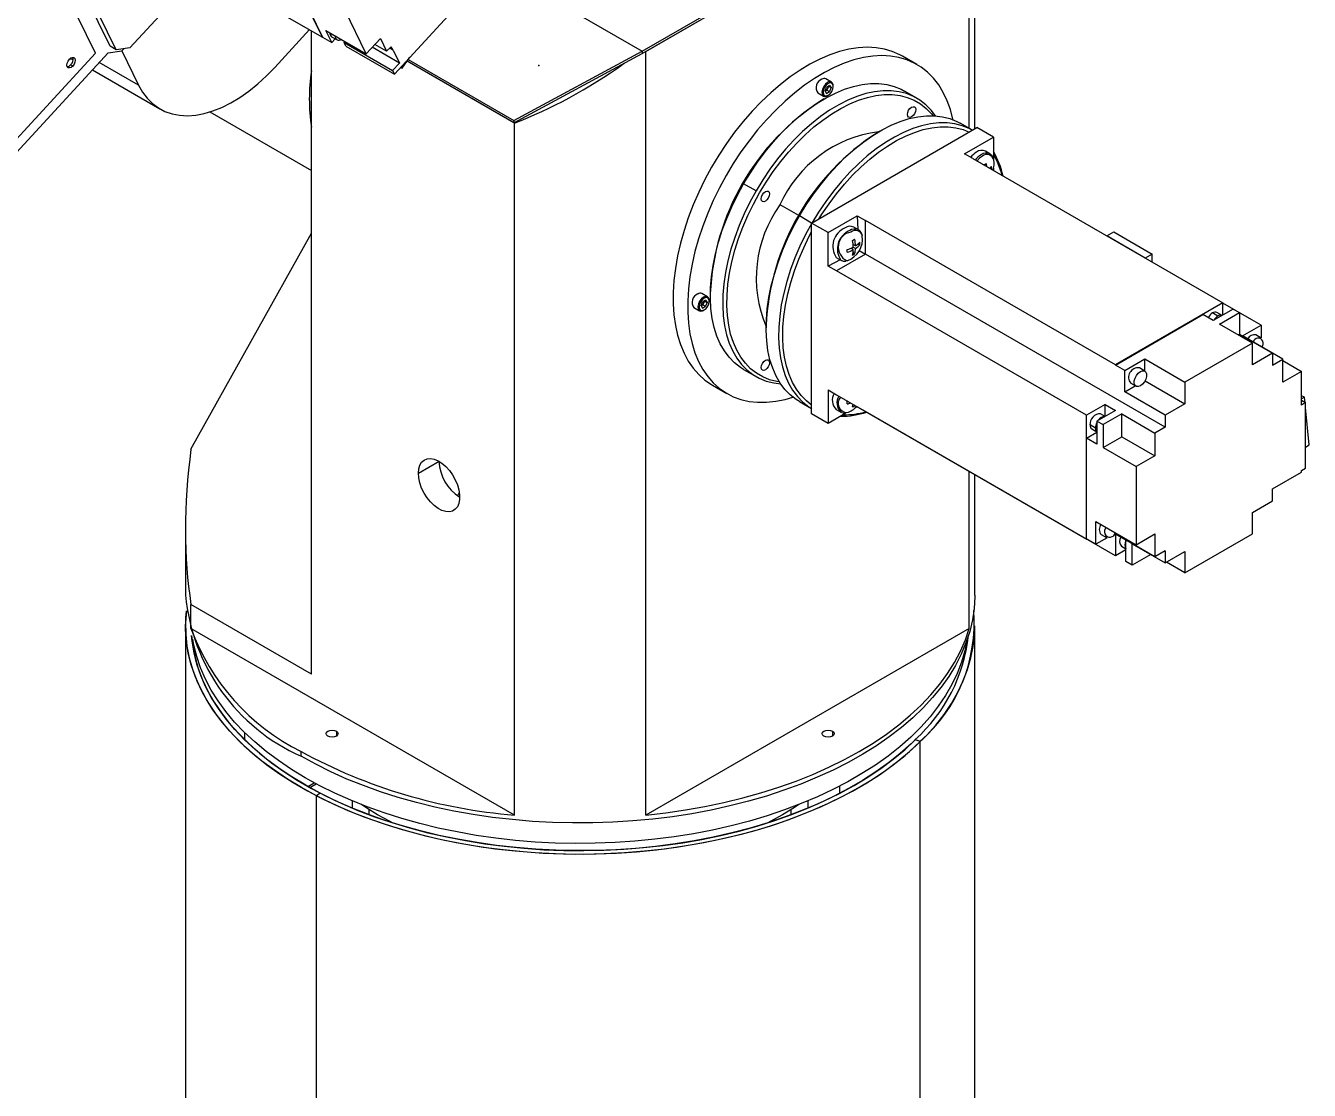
# Model space of a CAD drawing. Header units: millimetres. Extents: x 242 to 2881, y 167 to 2820.
# Drawn here: x 2131.3 to 2570.5, y 600 to 964.3 of the extents above; entities that cross this region are included whole.
import ezdxf

# ---------------------------------------------------------------- set-up
doc = ezdxf.new("R2010")
doc.units = ezdxf.units.MM

msp = doc.modelspace()

# ---------------------------------------------------------------- linework, layer by layer
at = {"color": 7, "linetype": 'Continuous', "lineweight": 25}
for p, q in [((2342.22, 955.57), (2455.36, 1020.88)), ((2342.22, 954.75), (2455.36, 1020.06)), ((2343.45, 955.46), (2454.13, 1019.35)), ((2454.13, 929.15), (2454.13, 1019.35)), ((2456.01, 928.99), (2456.01, 1019.69)), ((2160.2, 957.31), (2131.65, 1015.54)), ((2162.32, 956.09), (2133.77, 1014.32)), ((2155.18, 954.9), (2130.06, 1006.14)), ((2283.25, 989.61), (2342.22, 955.57)), ((2190.13, 981.85), (2166.98, 956.69)), ((2200.6, 979.01), (2232.85, 960.4)), ((2232.85, 960.4), (2223.62, 979.21)), ((2223.65, 979.25), (2232.88, 960.43)), ((2247.85, 954.72), (2240.62, 969.45)), ((2257.46, 947.76), (2275.83, 967.73)), ((2216.55, 950.04), (2228.43, 962.95)), ((2229.08, 742.44), (2229.08, 962.57)), ((2234.06, 962.68), (2247.85, 954.72)), ((2236.06, 958.6), (2234.06, 962.68)), ((2232.88, 960.43), (2232.85, 960.4)), ((2232.88, 960.43), (2236.06, 958.6)), ((2236, 960.51), (2237.84, 959.45)), ((2237.26, 959.79), (2236.06, 958.6)), ((2240.25, 958.55), (2240.59, 958.91)), ((2240.84, 957.35), (2240.25, 958.55)), ((2240.25, 958.55), (2256.87, 948.96)), ((2240.84, 957.35), (2257.46, 947.76)), ((2247.85, 954.72), (2252.67, 959.96)), ((2254.82, 955.57), (2250.77, 957.9)), ((2252.67, 959.96), (2254.82, 955.57)), ((1881.38, 652.72), (2159.56, 955.04)), ((1915.81, 694.76), (2155.18, 954.9)), ((2159.56, 955.04), (2164.22, 955.65)), ((2162.32, 956.09), (2160.2, 957.31)), ((2166.98, 956.69), (2162.32, 956.09)), ((2164.94, 956.43), (2164.22, 955.65)), ((2164.22, 955.65), (2169.93, 944)), ((2259.24, 951.53), (2249.88, 956.93)), ((2256.35, 957.09), (2254.82, 955.57)), ((2257.11, 955.87), (2255.85, 956.6)), ((2257.11, 955.87), (2256.35, 957.09)), ((2257.11, 955.87), (2259.24, 951.53)), ((2260.12, 949.75), (2262.73, 953.49)), ((2298.38, 931.89), (2342.22, 955.57)), ((2298.38, 931.07), (2342.22, 954.75)), ((2342.22, 955.57), (2342.22, 954.75)), ((2343.45, 694.17), (2343.45, 955.46)), ((2436.24, 951.02), (2431.29, 953.88)), ((2147.42, 950.49), (2146.71, 950.9)), ((2154.17, 949.19), (2177.28, 935.85)), ((2259.24, 951.53), (2256.87, 948.96)), ((2256.87, 948.96), (2257.46, 947.76)), ((2259.5, 949.98), (2260.12, 949.75)), ((2259.83, 950.34), (2260.12, 949.75)), ((2298.57, 930.96), (2261.81, 952.18)), ((2298.38, 931.07), (2261.81, 952.18)), ((2262.22, 952.76), (2298.38, 931.89)), ((2407.02, 945), (2405.11, 946.1)), ((2402.36, 941.34), (2404.27, 940.24)), ((2404.81, 941.89), (2405.34, 943.24)), ((2404.81, 941.89), (2405.34, 941.15)), ((2404.82, 941.92), (2404.94, 941.98)), ((2404.83, 941.93), (2404.94, 941.98)), ((2404.94, 941.98), (2405.46, 942.29)), ((2406.38, 943.84), (2405.34, 943.24)), ((2405.34, 941.15), (2406.38, 941.75)), ((2405.72, 942.96), (2405.46, 942.29)), ((2405.46, 942.29), (2406.38, 941.75)), ((2405.65, 940.38), (2405.86, 940.5)), ((2405.98, 943.61), (2405.72, 942.96)), ((2406, 943.62), (2406.9, 943.1)), ((2406.38, 943.84), (2406.9, 943.1)), ((2406.9, 943.1), (2406.38, 941.75)), ((2407.59, 943.5), (2407.59, 943.74)), ((2436.19, 939.51), (2431.94, 941.95)), ((2404.44, 939.23), (2403.73, 938.82)), ((2194.34, 934.79), (2229.08, 914.73)), ((2298.38, 931.89), (2298.38, 931.07)), ((2298.57, 694.17), (2298.57, 930.96)), ((2400.2, 896.78), (2456.77, 929.43)), ((2423.53, 928.21), (2422.82, 927.8)), ((2455.2, 928.53), (2451.04, 930.93)), ((2462.43, 926.17), (2456.77, 929.43)), ((2452.49, 920.43), (2462.43, 926.17)), ((2462.43, 926.17), (2462.43, 918.9)), ((2455.32, 918.8), (2452.49, 920.43)), ((2455.32, 918.8), (2540.88, 869.41)), ((2461.22, 920.43), (2459.64, 921.34)), ((2461.22, 920.43), (2461.13, 920.48)), ((2459.17, 916.74), (2459.21, 916.55)), ((2461.71, 915.28), (2461.36, 915.32)), ((2461.61, 915.17), (2461.71, 915.28)), ((2462.43, 915.62), (2462.43, 914.7)), ((2381.19, 907.75), (2376.95, 910.2)), ((2400.2, 831.45), (2400.2, 896.78)), ((2405.86, 893.51), (2400.2, 896.78)), ((2405.86, 893.51), (2415.79, 899.25)), ((2415.79, 899.25), (2418.62, 897.61)), ((2415.79, 899.25), (2415.97, 894.6)), ((2504.18, 848.22), (2418.62, 897.61)), ((2418.62, 886.14), (2418.62, 897.61)), ((2187.89, 819.42), (2229.08, 893.28)), ((2405.86, 882.04), (2405.86, 893.51)), ((2416.22, 894.46), (2414.64, 895.37)), ((2416.22, 894.46), (2416.13, 894.51)), ((2501.18, 892.37), (2503.58, 893.75)), ((2514.33, 884.77), (2501.18, 892.37)), ((2501.18, 892.37), (2501.18, 892.33)), ((2503.58, 893.75), (2516.73, 886.16)), ((2414.47, 887.61), (2413.72, 888.18)), ((2415.28, 889), (2414.41, 889.36)), ((2414.47, 888.54), (2415.28, 888.07)), ((2416.71, 889.3), (2415.83, 889.39)), ((2416.49, 887.38), (2418.62, 886.14)), ((2409.97, 884.21), (2405.86, 882.04)), ((2408.64, 884.97), (2410.22, 884.06)), ((2418.62, 886.14), (2408.69, 880.41)), ((2414.93, 886.22), (2414.41, 886.93)), ((2521.15, 826.95), (2418.62, 886.14)), ((2516.73, 886.16), (2514.33, 884.77)), ((2514.33, 884.77), (2514.33, 884.73)), ((2516.73, 883.35), (2516.73, 886.16)), ((2516.75, 885.29), (2516.73, 885.3)), ((2516.75, 885.29), (2516.73, 885.28)), ((2516.75, 883.34), (2516.75, 885.29)), ((2408.69, 880.41), (2405.86, 882.04)), ((2494.25, 831.01), (2408.69, 880.41)), ((2362.39, 868.41), (2362.91, 869.76)), ((2364.6, 871.52), (2362.69, 872.62)), ((2363.96, 870.36), (2362.91, 869.76)), ((2363.55, 870.13), (2363.3, 869.47)), ((2363.57, 870.14), (2364.48, 869.62)), ((2363.96, 870.36), (2364.48, 869.62)), ((2364.48, 869.62), (2363.96, 868.27)), ((2365.17, 870.01), (2365.17, 870.26)), ((2365.55, 872.69), (2365.55, 871.87)), ((2359.94, 867.86), (2361.85, 866.75)), ((2362.39, 868.41), (2362.91, 867.67)), ((2362.4, 868.44), (2362.51, 868.5)), ((2362.4, 868.43), (2362.51, 868.5)), ((2362.51, 868.5), (2363.04, 868.8)), ((2362.91, 867.67), (2363.96, 868.27)), ((2363.3, 869.47), (2363.04, 868.8)), ((2363.04, 868.8), (2363.96, 868.27)), ((2363.22, 866.89), (2363.43, 867.01)), ((2540.88, 869.41), (2504.18, 848.22)), ((2504.18, 848.18), (2534.09, 865.45)), ((2537.63, 863.41), (2534.09, 865.45)), ((2539.22, 864.94), (2537.38, 866)), ((2544.42, 867.32), (2537.63, 863.41)), ((2540.63, 865.14), (2538.88, 866.15)), ((2539.75, 862.18), (2546.54, 866.1)), ((2540.88, 865.28), (2540.88, 869.41)), ((2550.82, 863.67), (2540.88, 869.4)), ((2544.42, 867.32), (2546.54, 866.1)), ((2546.54, 866.1), (2546.54, 858.75)), ((2384.65, 861.67), (2384.65, 860.85)), ((2551.06, 855.65), (2539.75, 862.18)), ((2547.6, 858.14), (2553.96, 861.81)), ((2550.82, 863.67), (2550.78, 863.65)), ((2553.96, 861.81), (2550.78, 863.65)), ((2550.82, 863.63), (2550.82, 863.67)), ((2553.96, 861.81), (2553.96, 857.44)), ((2546.12, 858.51), (2546.54, 858.75)), ((2546.54, 858.75), (2557.85, 852.22)), ((2561.39, 850.18), (2547.6, 858.14)), ((2554.01, 857.41), (2552.18, 858.47)), ((2551.06, 855.65), (2527.94, 842.3)), ((2551.06, 848.3), (2551.06, 855.65)), ((2557.85, 852.22), (2551.06, 848.3)), ((2557.85, 852.22), (2557.85, 848.14)), ((2504.18, 848.22), (2504.18, 848.18)), ((2507.36, 846.34), (2504.18, 848.18)), ((2507.36, 846.34), (2514.15, 850.26)), ((2514.15, 850.26), (2527.94, 842.3)), ((2514.15, 846.13), (2514.15, 850.26)), ((2557.85, 848.14), (2561.39, 850.18)), ((2561.39, 842.34), (2561.39, 850.18)), ((2561.39, 849.69), (2567.75, 846.01)), ((2376.95, 846.69), (2381.19, 844.24)), ((2507.36, 838.99), (2507.36, 846.34)), ((2514.2, 846.1), (2512.37, 847.16)), ((2567.75, 846.01), (2561.39, 842.34)), ((2567.75, 834.46), (2567.75, 846.01)), ((2366.29, 841.29), (2371.24, 838.44)), ((2405.86, 839.66), (2405.86, 828.19)), ((2405.86, 839.66), (2408.69, 838.03)), ((2507.36, 838.99), (2510.94, 841.06)), ((2521.15, 831.03), (2507.36, 838.99)), ((2509.37, 841.97), (2511.2, 840.91)), ((2514.31, 842.82), (2527.94, 834.95)), ((2527.94, 842.3), (2527.94, 834.95)), ((2396.04, 835.67), (2400.2, 833.26)), ((2408.69, 838.03), (2494.25, 788.63)), ((2412.58, 835.78), (2412.39, 835.72)), ((2414.93, 834.26), (2414.72, 834.55)), ((2414.93, 834.26), (2414.97, 834.4)), ((2500.65, 834.71), (2494.25, 831.01)), ((2500.65, 834.71), (2504.18, 832.67)), ((2500.65, 830.63), (2500.65, 834.71)), ((2527.94, 834.95), (2521.15, 831.03)), ((2568.84, 837.2), (2567.75, 837.68)), ((2568.84, 837.2), (2567.75, 836.58)), ((2567.75, 836.13), (2569.2, 835.3)), ((2569.2, 835.3), (2567.75, 834.46)), ((2569.02, 835.4), (2568.84, 837.2)), ((2569.2, 812.92), (2569.2, 835.3)), ((2405.86, 828.19), (2400.2, 831.45)), ((2411.96, 831.71), (2405.86, 828.19)), ((2408.64, 833.01), (2410.22, 832.1)), ((2415.79, 833.92), (2415, 833.46)), ((2415.79, 833.92), (2415.79, 833.92)), ((2418.62, 832.29), (2415.79, 833.92)), ((2504.18, 782.9), (2418.62, 832.29)), ((2418.62, 832.29), (2418.62, 832.29)), ((2494.25, 788.63), (2494.25, 831.01)), ((2504.18, 832.67), (2497.82, 828.99)), ((2500.61, 830.6), (2499.07, 831.49)), ((2506.3, 831.44), (2499.94, 827.77)), ((2506.3, 831.44), (2517.62, 824.91)), ((2506.3, 823.6), (2506.3, 831.44)), ((2521.15, 831.03), (2521.15, 826.95)), ((2570.48, 820.86), (2569.2, 833.6)), ((2497.29, 826.6), (2495.45, 827.67)), ((2496.07, 826.29), (2497.82, 825.28)), ((2497.82, 828.99), (2499.94, 827.77)), ((2497.82, 828.99), (2497.82, 821.15)), ((2499.94, 827.77), (2499.94, 819.93)), ((2521.15, 826.95), (2517.62, 824.91)), ((2494.28, 823.19), (2497.82, 825.24)), ((2494.28, 788.65), (2494.28, 823.19)), ((2497.82, 821.15), (2494.28, 823.19)), ((2499.94, 819.93), (2506.3, 823.6)), ((2506.3, 823.6), (2517.62, 817.07)), ((2517.62, 824.91), (2517.62, 817.07)), ((2499.94, 819.93), (2511.25, 813.4)), ((2517.62, 817.07), (2511.25, 813.4)), ((2569.2, 820.12), (2570.48, 820.86)), ((2265.67, 811.14), (2272.74, 815.23)), ((2511.25, 813.4), (2511.25, 786.7)), ((2567.75, 812.09), (2569.2, 812.92)), ((2454.13, 758.06), (2454.13, 811.79)), ((2456.01, 769.38), (2456.01, 810.71)), ((2557.85, 805.76), (2567.75, 811.47)), ((2567.75, 811.47), (2567.75, 812.09)), ((2279.69, 804.55), (2279.07, 803.45)), ((2557.85, 801.68), (2557.85, 805.76)), ((2551.06, 797.76), (2557.85, 801.68)), ((2551.06, 790.41), (2551.06, 797.76)), ((2186.01, 791.68), (2186.01, 769.38)), ((2497.47, 794.66), (2511.25, 786.7)), ((2497.47, 786.82), (2497.47, 794.66)), ((2517.62, 782.53), (2503.86, 790.47)), ((2494.28, 788.65), (2494.25, 788.63)), ((2497.47, 786.82), (2494.28, 788.65)), ((2501.27, 789.02), (2497.47, 786.82)), ((2499.25, 790.16), (2501.09, 789.1)), ((2507.72, 788.25), (2504.18, 790.29)), ((2504.18, 790.29), (2504.18, 782.9)), ((2506.18, 786.16), (2507.72, 785.27)), ((2507.72, 780.9), (2507.72, 788.25)), ((2509.84, 787.02), (2521.15, 780.49)), ((2509.84, 779.67), (2509.84, 787.02)), ((2511.25, 786.7), (2517.62, 790.37)), ((2517.62, 790.37), (2517.62, 782.53)), ((2527.94, 777.06), (2551.06, 790.41)), ((2507.72, 784.94), (2504.18, 782.9)), ((2516.2, 783.35), (2509.84, 779.67)), ((2521.15, 784.57), (2517.62, 782.53)), ((2521.15, 784.57), (2521.15, 780.49)), ((2521.15, 780.49), (2527.94, 784.41)), ((2527.94, 784.41), (2527.94, 777.06)), ((2509.84, 779.67), (2507.72, 780.9)), ((2527.94, 777.06), (2521.58, 780.73)), ((2187.89, 758.06), (2187.89, 766.23)), ((2229.08, 742.44), (2187.89, 766.23)), ((2186.01, 758.77), (2186.01, 554.63)), ((2186.01, 758.77), (2186.01, 554.63)), ((2298.57, 694.17), (2187.89, 758.06)), ((2454.13, 758.06), (2343.45, 694.17)), ((2456.01, 554.77), (2456.01, 758.91)), ((2456.01, 554.63), (2456.01, 758.77)), ((2206.34, 719.87), (2206.34, 722.32)), ((2225.55, 714.28), (2225.55, 715.91)), ((2435.68, 720.01), (2437.4, 719.42)), ((2435.68, 719.87), (2435.68, 720.01)), ((2437.4, 719.29), (2435.68, 719.87)), ((2437.4, 515.29), (2437.4, 719.42)), ((2437.4, 515.15), (2437.4, 719.29)), ((2227.83, 703.98), (2230, 705.23)), ((2228.55, 703.58), (2230.73, 704.83)), ((2409.88, 701.65), (2409.88, 704.1)), ((2232.13, 701.65), (2230.8, 700.79)), ((2230.8, 496.65), (2230.8, 700.79)), ((2243.01, 699.03), (2243.01, 696.58)), ((2399.01, 696.58), (2399.01, 699.03)), ((2248.78, 696.03), (2248.78, 694.3)), ((2393.23, 694.3), (2393.23, 696.03))]:
    msp.add_line(p, q, dxfattribs=at)
at = {"color": 8, "linetype": 'Continuous', "lineweight": 25}
for p, q in [((2169.93, 944), (2156.52, 951.74)), ((2395.83, 899.3), (2389.4, 903.01)), ((2400.2, 896.78), (2396.04, 899.18)), ((2237.62, 722.88), (2237.62, 721.19)), ((2407.32, 722.88), (2407.32, 721.19))]:
    msp.add_line(p, q, dxfattribs=at)
at = {"color": 7, "linetype": 'Continuous', "lineweight": 25, "flags": 128}
for points in [[(2147.42, 950.49), (2146.88, 950.04), (2146.34, 949.84), (2145.87, 949.91), (2145.56, 950.25), (2145.44, 950.8), (2145.53, 951.49), (2145.83, 952.19), (2146.28, 952.82), (2146.82, 953.27), (2147.36, 953.47), (2147.83, 953.4), (2148.14, 953.06), (2148.26, 952.51), (2148.17, 951.83), (2147.87, 951.12), (2147.42, 950.49)], [(2145.98, 952.44), (2146.4, 952.79), (2146.84, 952.96), (2147.22, 952.9), (2147.48, 952.62), (2147.52, 952.51)], [(2431.29, 953.88), (2430.38, 954.38), (2427.82, 955.49), (2425.11, 956.29), (2422.26, 956.77), (2419.28, 956.93), (2416.18, 956.76), (2412.99, 956.26), (2409.72, 955.45), (2406.4, 954.32), (2403.03, 952.88), (2399.64, 951.14), (2396.24, 949.11), (2392.86, 946.8), (2389.51, 944.21), (2386.21, 941.38), (2382.98, 938.3), (2379.84, 935), (2376.8, 931.5), (2373.87, 927.81), (2371.09, 923.95), (2368.46, 919.95), (2365.99, 915.83), (2363.7, 911.61), (2361.6, 907.32), (2359.71, 902.97), (2358.03, 898.59), (2356.57, 894.21), (2355.35, 889.84), (2354.36, 885.52), (2353.61, 881.26), (2353.11, 877.09), (2352.86, 873.03), (2352.86, 869.11), (2353.11, 865.34), (2353.61, 861.75), (2354.36, 858.36), (2355.35, 855.18), (2356.57, 852.23), (2358.03, 849.53), (2359.71, 847.09), (2361.6, 844.93), (2363.7, 843.05), (2365.99, 841.47), (2366.29, 841.29)], [(2448.61, 932.1), (2448.57, 932.29), (2447.71, 935.58), (2446.6, 938.64), (2445.25, 941.47), (2443.68, 944.04), (2441.9, 946.35), (2439.9, 948.37), (2437.7, 950.1), (2435.33, 951.52), (2432.77, 952.64), (2430.06, 953.43), (2427.21, 953.91), (2424.23, 954.07), (2421.13, 953.9), (2417.94, 953.41), (2414.67, 952.59), (2411.35, 951.47), (2407.98, 950.03), (2404.59, 948.29), (2401.19, 946.25), (2397.81, 943.94), (2394.46, 941.36), (2391.16, 938.52), (2387.93, 935.44), (2384.79, 932.14), (2381.75, 928.64), (2378.82, 924.95), (2376.04, 921.1), (2373.41, 917.1), (2370.94, 912.98), (2368.65, 908.76), (2366.55, 904.46), (2364.66, 900.11), (2362.98, 895.73), (2361.52, 891.35), (2360.3, 886.98), (2359.31, 882.66), (2358.56, 878.4), (2358.06, 874.23), (2357.81, 870.18), (2357.81, 866.25), (2358.06, 862.49), (2358.56, 858.9), (2359.31, 855.5), (2360.3, 852.32), (2361.52, 849.37), (2362.98, 846.67), (2364.66, 844.23), (2366.55, 842.07), (2368.65, 840.19), (2370.94, 838.61), (2373.41, 837.34), (2376.04, 836.39), (2378.82, 835.75), (2381.75, 835.43), (2384.79, 835.44), (2387.93, 835.77), (2391.16, 836.42), (2393.82, 837.18)], [(2169.93, 944), (2171.3, 941.6), (2172.9, 939.48), (2174.72, 937.66), (2176.76, 936.16), (2178.99, 934.99), (2181.4, 934.15), (2183.96, 933.66), (2186.67, 933.51), (2189.49, 933.71), (2192.42, 934.26), (2195.41, 935.14), (2198.46, 936.36), (2201.54, 937.91), (2204.62, 939.77), (2207.69, 941.93), (2210.71, 944.38), (2213.67, 947.09), (2216.55, 950.04)], [(2376.95, 910.2), (2379.25, 913.98), (2381.71, 917.64), (2384.33, 921.14), (2387.07, 924.47), (2389.93, 927.6), (2392.88, 930.52), (2395.9, 933.2), (2398.98, 935.63), (2402.1, 937.79), (2405.23, 939.67), (2408.35, 941.26), (2411.46, 942.54), (2414.51, 943.51), (2417.5, 944.16), (2420.41, 944.49), (2423.21, 944.49), (2425.89, 944.17), (2428.43, 943.52), (2430.82, 942.55), (2431.94, 941.95)], [(2405.65, 944.87), (2404.95, 944.31), (2404.34, 943.52), (2403.91, 942.62), (2403.71, 941.71), (2403.78, 940.93), (2404.1, 940.37), (2404.62, 940.12), (2405.29, 940.21), (2405.65, 940.38)], [(2405.86, 944.5), (2405.2, 943.96), (2404.63, 943.21), (2404.26, 942.34), (2404.13, 941.5), (2404.26, 940.81), (2404.63, 940.38), (2405.2, 940.27), (2405.86, 940.5), (2406.52, 941.03), (2407.08, 941.79), (2407.46, 942.66), (2407.59, 943.5), (2407.46, 944.19), (2407.08, 944.62), (2406.52, 944.73), (2405.86, 944.5)], [(2389.2, 842.38), (2388.34, 842.53), (2385.85, 843.16), (2383.5, 844.11), (2381.33, 845.37), (2379.34, 846.92), (2377.54, 848.76), (2375.95, 850.88), (2374.58, 853.27), (2373.43, 855.9), (2372.51, 858.76), (2371.84, 861.83), (2371.4, 865.1), (2371.22, 868.54), (2371.28, 872.12), (2371.59, 875.84), (2372.14, 879.65), (2372.94, 883.54), (2373.97, 887.48), (2375.23, 891.44), (2376.72, 895.41), (2378.41, 899.35), (2380.31, 903.24), (2382.4, 907.06), (2384.66, 910.77), (2387.08, 914.36), (2389.64, 917.8), (2392.33, 921.06), (2395.14, 924.14), (2398.04, 927), (2401.01, 929.64), (2404.03, 932.02), (2407.09, 934.15), (2410.16, 935.99), (2413.23, 937.55), (2416.28, 938.81), (2419.28, 939.76), (2422.21, 940.4), (2425.07, 940.72), (2427.82, 940.72), (2430.45, 940.4), (2432.94, 939.77), (2435.29, 938.82), (2437.46, 937.56), (2439.45, 936.01), (2441.25, 934.17), (2441.8, 933.49)], [(2442.59, 933.45), (2441.13, 935.37), (2439.3, 937.24), (2437.27, 938.83), (2435.06, 940.11), (2432.67, 941.07), (2430.13, 941.72), (2427.45, 942.04), (2424.65, 942.04), (2421.74, 941.71), (2418.75, 941.06), (2415.7, 940.09), (2412.6, 938.81), (2409.47, 937.23), (2406.34, 935.35), (2403.22, 933.18), (2400.14, 930.75), (2397.12, 928.07), (2394.17, 925.15), (2391.31, 922.02), (2388.57, 918.69), (2385.96, 915.19), (2383.49, 911.53), (2381.19, 907.75)], [(2433.4, 933.03), (2433.09, 933.39), (2432.98, 933.95), (2433.09, 934.64), (2433.4, 935.34), (2433.85, 935.96), (2434.4, 936.4), (2434.94, 936.59), (2435.4, 936.5), (2435.7, 936.15), (2435.81, 935.58), (2435.7, 934.9), (2435.4, 934.19), (2434.94, 933.57), (2434.4, 933.13), (2433.85, 932.94), (2433.4, 933.03)], [(2396.04, 899.18), (2398.34, 902.96), (2400.8, 906.62), (2403.42, 910.12), (2406.16, 913.45), (2409.02, 916.58), (2411.97, 919.5), (2414.99, 922.18), (2418.07, 924.61), (2421.19, 926.77), (2424.32, 928.65), (2427.45, 930.24), (2430.55, 931.52), (2433.6, 932.49), (2436.59, 933.14), (2439.5, 933.47), (2442.3, 933.47), (2444.98, 933.15), (2447.52, 932.5), (2449.91, 931.53), (2451.04, 930.93)], [(2455.28, 928.48), (2454.15, 929.08), (2451.76, 930.05), (2449.22, 930.7), (2446.54, 931.02), (2443.74, 931.02), (2440.84, 930.69), (2437.85, 930.04), (2434.79, 929.07), (2431.69, 927.79), (2428.56, 926.2), (2425.43, 924.32), (2422.32, 922.16), (2419.24, 919.73), (2416.21, 917.05), (2413.26, 914.13), (2410.4, 911), (2407.66, 907.67), (2405.05, 904.17), (2402.58, 900.51), (2400.28, 896.73)], [(2402.84, 898.3), (2403.75, 899.75), (2406.17, 903.33), (2408.73, 906.77), (2411.43, 910.04), (2414.23, 913.12), (2417.13, 915.98), (2420.1, 918.62), (2423.12, 921), (2426.18, 923.12), (2429.26, 924.97), (2432.33, 926.53), (2435.37, 927.79), (2438.37, 928.74), (2441.31, 929.38), (2444.16, 929.7), (2446.91, 929.7), (2449.54, 929.38), (2452.04, 928.75), (2454.14, 927.91)], [(2376.95, 846.69), (2375.86, 847.37), (2373.83, 848.95), (2372, 850.83), (2370.38, 852.99), (2368.98, 855.42), (2367.81, 858.1), (2366.88, 861.01), (2366.19, 864.14), (2365.75, 867.47), (2365.56, 870.97), (2365.63, 874.62), (2365.94, 878.4), (2366.51, 882.29), (2367.32, 886.25), (2368.37, 890.26), (2369.65, 894.3), (2371.16, 898.34), (2372.89, 902.36), (2374.82, 906.32), (2376.95, 910.2)], [(2381.19, 907.75), (2379.06, 903.87), (2377.13, 899.91), (2375.41, 895.89), (2373.9, 891.85), (2372.61, 887.81), (2371.56, 883.8), (2370.75, 879.84), (2370.18, 875.95), (2369.87, 872.17), (2369.81, 868.52), (2369.99, 865.02), (2370.43, 861.69), (2371.12, 858.56), (2372.05, 855.65), (2373.22, 852.97), (2374.62, 850.54), (2376.24, 848.38), (2378.07, 846.5), (2380.1, 844.92), (2382.32, 843.64), (2384.7, 842.67), (2387.24, 842.03), (2389.64, 841.72)], [(2383.4, 904.17), (2383.09, 904.52), (2382.98, 905.09), (2383.09, 905.77), (2383.4, 906.48), (2383.85, 907.1), (2384.4, 907.53), (2384.94, 907.72), (2385.4, 907.63), (2385.7, 907.28), (2385.81, 906.72), (2385.7, 906.03), (2385.4, 905.32), (2384.94, 904.71), (2384.4, 904.27), (2383.85, 904.08), (2383.4, 904.17)], [(2396.04, 835.67), (2394.95, 836.35), (2392.92, 837.93), (2391.09, 839.81), (2389.47, 841.97), (2388.07, 844.4), (2386.9, 847.08), (2385.97, 849.99), (2385.28, 853.12), (2384.84, 856.45), (2384.65, 859.95), (2384.72, 863.6), (2385.03, 867.38), (2385.6, 871.27), (2386.41, 875.23), (2387.46, 879.24), (2388.74, 883.28), (2390.26, 887.32), (2391.98, 891.33), (2393.91, 895.3), (2396.04, 899.18)], [(2400.28, 896.73), (2398.16, 892.85), (2396.22, 888.89), (2394.5, 884.87), (2392.99, 880.83), (2391.7, 876.79), (2390.65, 872.78), (2389.84, 868.82), (2389.28, 864.93), (2388.96, 861.15), (2388.9, 857.5), (2389.09, 854), (2389.53, 850.67), (2390.21, 847.54), (2391.15, 844.63), (2392.32, 841.95), (2393.71, 839.52), (2395.34, 837.36), (2397.17, 835.48), (2399.2, 833.9), (2400.28, 833.22)], [(2400.2, 834.49), (2398.43, 835.9), (2396.63, 837.74), (2395.04, 839.86), (2393.67, 842.25), (2392.52, 844.88), (2391.6, 847.74), (2390.93, 850.81), (2390.5, 854.08), (2390.31, 857.52), (2390.37, 861.1), (2390.68, 864.81), (2391.24, 868.63), (2392.03, 872.52), (2393.06, 876.46), (2394.33, 880.42), (2395.81, 884.39), (2397.51, 888.33), (2399.4, 892.22), (2400.2, 893.74)], [(2363.22, 871.38), (2362.52, 870.82), (2361.91, 870.04), (2361.48, 869.13), (2361.29, 868.23), (2361.35, 867.44), (2361.67, 866.89), (2362.2, 866.64), (2362.86, 866.72), (2363.22, 866.89)], [(2363.43, 871.01), (2362.77, 870.48), (2362.21, 869.72), (2361.83, 868.86), (2361.7, 868.01), (2361.83, 867.32), (2362.21, 866.89), (2362.77, 866.78), (2363.43, 867.01), (2364.1, 867.55), (2364.66, 868.31), (2365.03, 869.17), (2365.17, 870.01), (2365.03, 870.7), (2364.66, 871.14), (2364.1, 871.24), (2363.43, 871.01)], [(2383.4, 846.43), (2383.09, 846.78), (2382.98, 847.35), (2383.09, 848.03), (2383.4, 848.74), (2383.85, 849.36), (2384.4, 849.8), (2384.94, 849.98), (2385.4, 849.9), (2385.7, 849.54), (2385.81, 848.98), (2385.7, 848.29), (2385.4, 847.59), (2384.94, 846.97), (2384.4, 846.53), (2383.85, 846.34), (2383.4, 846.43)], [(2512.7, 841.06), (2511.98, 840.78), (2511.34, 840.84), (2510.87, 841.22), (2510.61, 841.87), (2510.61, 842.72), (2510.87, 843.67), (2511.34, 844.59), (2511.98, 845.39), (2512.7, 845.95), (2513.43, 846.23), (2514.07, 846.17), (2514.54, 845.79), (2514.79, 845.14), (2514.79, 844.29), (2514.54, 843.34), (2514.07, 842.42), (2513.43, 841.62), (2512.7, 841.06)], [(2265.67, 811.14), (2265.79, 812.62), (2266.17, 813.89), (2266.79, 814.91), (2267.62, 815.65), (2268.64, 816.08), (2269.8, 816.18), (2271.07, 815.96), (2272.4, 815.41), (2273.74, 814.56), (2275.05, 813.44), (2276.27, 812.09), (2277.37, 810.56), (2278.3, 808.9), (2279.02, 807.17), (2279.52, 805.45), (2279.78, 803.77), (2279.78, 802.22), (2279.52, 800.84), (2279.02, 799.69), (2278.3, 798.81), (2277.37, 798.22), (2276.27, 797.95), (2275.05, 798.01), (2273.74, 798.4), (2272.4, 799.1), (2271.07, 800.09), (2269.8, 801.33), (2268.64, 802.78), (2267.62, 804.38), (2266.79, 806.08), (2266.17, 807.82), (2265.79, 809.52), (2265.67, 811.14)], [(2456.01, 769.38), (2456, 768.89), (2455.78, 764.91), (2455.21, 760.94), (2454.29, 757), (2453.02, 753.08), (2451.41, 749.21), (2449.45, 745.4), (2447.16, 741.64), (2444.55, 737.96), (2441.6, 734.36), (2438.35, 730.85), (2434.79, 727.44), (2430.93, 724.14), (2426.78, 720.96), (2422.36, 717.9), (2417.68, 714.98), (2412.74, 712.21), (2407.56, 709.58), (2402.16, 707.1), (2396.55, 704.79), (2390.73, 702.65), (2384.74, 700.68), (2378.58, 698.89), (2372.27, 697.29), (2365.83, 695.87), (2359.27, 694.64), (2352.61, 693.61), (2345.86, 692.78), (2339.06, 692.15), (2332.2, 691.72), (2325.32, 691.49), (2318.42, 691.46), (2311.53, 691.64), (2304.67, 692.02), (2297.85, 692.61), (2291.09, 693.39), (2284.4, 694.37), (2277.82, 695.55), (2271.34, 696.92), (2265, 698.47), (2258.8, 700.22), (2252.76, 702.14), (2246.9, 704.24), (2241.24, 706.51), (2235.78, 708.94), (2230.55, 711.53), (2225.55, 714.28)], [(2230.8, 700.79), (2225.75, 703.55), (2220.95, 706.45), (2216.41, 709.49), (2212.16, 712.67), (2208.19, 715.96), (2204.53, 719.37), (2201.17, 722.89), (2198.13, 726.5), (2195.41, 730.19), (2193.03, 733.96), (2190.99, 737.8), (2189.29, 741.69), (2187.94, 745.63), (2186.94, 749.6), (2186.3, 753.59), (2186.02, 757.6), (2186.1, 761.62), (2186.32, 764.08), (2186.32, 764.04), (2186.02, 760.03), (2186.09, 756.02), (2186.51, 752.02), (2187.3, 748.03), (2188.43, 744.07), (2189.92, 740.15), (2191.75, 736.28), (2193.93, 732.47), (2196.44, 728.72), (2199.29, 725.06), (2202.45, 721.49), (2205.94, 718.02), (2209.72, 714.65), (2213.8, 711.4), (2218.17, 708.28), (2222.81, 705.29), (2227.71, 702.44), (2232.85, 699.74), (2238.23, 697.2), (2243.83, 694.82), (2249.64, 692.62), (2255.63, 690.58), (2261.8, 688.73), (2268.12, 687.06), (2274.59, 685.59), (2281.18, 684.3), (2287.87, 683.22), (2294.65, 682.33), (2301.5, 681.65), (2308.4, 681.18), (2315.34, 680.9), (2322.29, 680.84), (2329.24, 680.98), (2336.16, 681.33), (2343.05, 681.88), (2349.88, 682.64), (2356.63, 683.6), (2363.28, 684.75), (2369.83, 686.11), (2376.24, 687.66), (2382.51, 689.39), (2388.61, 691.31), (2394.54, 693.41), (2400.27, 695.68), (2405.79, 698.12), (2411.09, 700.72), (2416.14, 703.48), (2420.95, 706.38), (2425.49, 709.42), (2429.75, 712.59), (2433.72, 715.88), (2437.4, 719.29)], [(2188.3, 753.67), (2188.12, 755.66), (2188.51, 752.12), (2189.28, 748.19), (2190.39, 744.29), (2191.86, 740.42), (2193.67, 736.61), (2195.81, 732.86), (2198.29, 729.17), (2201.09, 725.56), (2204.21, 722.04), (2207.64, 718.62), (2211.37, 715.3), (2215.39, 712.1), (2219.69, 709.03), (2224.26, 706.08), (2229.09, 703.28), (2234.16, 700.62), (2239.46, 698.11), (2244.98, 695.77), (2250.7, 693.6), (2256.6, 691.59), (2262.68, 689.77), (2268.91, 688.13), (2275.28, 686.67), (2281.77, 685.41), (2288.36, 684.34), (2295.04, 683.47), (2301.79, 682.79), (2308.59, 682.32), (2315.42, 682.06), (2322.27, 681.99), (2329.12, 682.13), (2335.94, 682.47), (2342.72, 683.02), (2349.45, 683.77), (2356.1, 684.71), (2362.66, 685.85), (2369.1, 687.19), (2375.42, 688.71), (2381.6, 690.42), (2387.61, 692.31), (2393.45, 694.38), (2399.1, 696.62), (2404.54, 699.02), (2409.75, 701.58), (2414.73, 704.29), (2419.47, 707.15), (2423.94, 710.15), (2428.14, 713.27), (2432.05, 716.51), (2435.68, 719.87), (2434.28, 718.53), (2430.55, 715.22), (2426.52, 712.02), (2422.21, 708.95), (2417.63, 706.01), (2412.8, 703.21), (2407.72, 700.55), (2402.42, 698.05), (2396.89, 695.71), (2391.17, 693.54), (2385.26, 691.54), (2379.18, 689.72), (2372.95, 688.09), (2366.58, 686.64), (2360.08, 685.38), (2353.49, 684.31), (2346.8, 683.45), (2340.05, 682.78), (2333.25, 682.32), (2326.42, 682.05), (2319.57, 681.99), (2312.73, 682.14), (2305.9, 682.49), (2299.12, 683.04), (2292.4, 683.79), (2285.75, 684.74), (2279.19, 685.88), (2272.75, 687.22), (2266.43, 688.75), (2260.26, 690.47), (2254.25, 692.36), (2248.42, 694.43), (2242.78, 696.68), (2237.34, 699.08), (2232.13, 701.65), (2227.16, 704.37), (2222.43, 707.23), (2217.96, 710.22), (2213.77, 713.35), (2209.86, 716.6), (2206.25, 719.96), (2202.94, 723.42), (2199.95, 726.97), (2197.27, 730.61), (2194.93, 734.33), (2192.91, 738.11), (2191.24, 741.94), (2189.91, 745.82), (2188.93, 749.73), (2188.3, 753.67)], [(2230.8, 700.79), (2236.09, 698.19), (2241.6, 695.74), (2247.33, 693.47), (2253.25, 691.36), (2259.35, 689.44), (2265.61, 687.7), (2272.02, 686.15), (2278.56, 684.79), (2285.22, 683.62), (2291.97, 682.66), (2298.79, 681.9), (2305.68, 681.34), (2312.6, 680.99), (2319.55, 680.84), (2326.5, 680.9), (2333.44, 681.17), (2340.34, 681.64), (2347.19, 682.31), (2353.97, 683.19), (2360.67, 684.27), (2367.26, 685.55), (2373.73, 687.02), (2380.06, 688.69), (2386.23, 690.53), (2392.23, 692.56), (2398.04, 694.77), (2403.64, 697.14), (2409.03, 699.68), (2414.18, 702.37), (2419.08, 705.22), (2423.73, 708.2), (2428.1, 711.32), (2432.19, 714.57), (2435.99, 717.93), (2439.48, 721.4), (2442.65, 724.97), (2445.5, 728.63), (2448.03, 732.37), (2450.21, 736.18), (2452.05, 740.05), (2453.55, 743.97), (2454.69, 747.93), (2455.48, 751.91), (2455.92, 755.92), (2456.01, 758.77)], [(2343.45, 694.17), (2350.28, 694.94), (2357.03, 695.91), (2363.68, 697.08), (2370.22, 698.45), (2376.63, 700.01), (2382.89, 701.75), (2388.99, 703.69), (2394.91, 705.8), (2400.63, 708.08), (2406.14, 710.53), (2411.42, 713.14), (2416.47, 715.91), (2421.26, 718.82), (2425.78, 721.87), (2430.03, 725.05), (2433.98, 728.35), (2437.64, 731.77), (2440.99, 735.29), (2444.02, 738.91), (2446.72, 742.61), (2449.09, 746.38), (2451.11, 750.22), (2452.8, 754.12), (2454.13, 758.06)], [(2453.48, 754.36), (2453.47, 754.31), (2452.68, 750.38), (2451.53, 746.48), (2450.05, 742.62), (2448.22, 738.81), (2446.05, 735.06), (2443.55, 731.38), (2440.73, 727.78), (2437.59, 724.26), (2434.14, 720.85), (2430.39, 717.54), (2426.35, 714.35), (2422.03, 711.28), (2417.44, 708.34), (2412.6, 705.55), (2407.51, 702.9), (2402.2, 700.41), (2396.67, 698.07), (2390.94, 695.91), (2385.02, 693.92), (2378.93, 692.1), (2372.69, 690.47), (2366.32, 689.03), (2359.82, 687.78), (2353.22, 686.72), (2346.53, 685.87), (2339.78, 685.21), (2332.98, 684.75), (2326.14, 684.5), (2319.29, 684.45), (2312.45, 684.6), (2305.63, 684.95), (2298.85, 685.51), (2292.13, 686.27), (2285.48, 687.23), (2278.93, 688.38), (2272.49, 689.73), (2266.18, 691.27), (2260.02, 692.99), (2254.01, 694.89), (2248.19, 696.97), (2242.55, 699.22), (2237.13, 701.63), (2231.93, 704.2), (2226.96, 706.93), (2222.25, 709.79), (2217.79, 712.8), (2213.61, 715.93), (2209.71, 719.18), (2206.11, 722.54), (2202.82, 726.01), (2199.83, 729.57), (2197.17, 733.21), (2194.84, 736.93), (2192.84, 740.71), (2191.18, 744.55), (2189.87, 748.43), (2188.9, 752.34), (2188.54, 754.36)], [(2237.62, 722.88), (2238.06, 722.49), (2238.22, 722.03), (2238.06, 721.58), (2237.62, 721.19), (2236.95, 720.93), (2236.15, 720.84), (2235.36, 720.93), (2234.69, 721.19), (2234.24, 721.58), (2234.09, 722.03), (2234.24, 722.49), (2234.69, 722.88), (2235.36, 723.13), (2236.15, 723.23), (2236.95, 723.13), (2237.62, 722.88)], [(2407.32, 722.88), (2407.77, 722.49), (2407.93, 722.03), (2407.77, 721.58), (2407.32, 721.19), (2406.65, 720.93), (2405.86, 720.84), (2405.07, 720.93), (2404.4, 721.19), (2403.95, 721.58), (2403.79, 722.03), (2403.95, 722.49), (2404.4, 722.88), (2405.07, 723.13), (2405.86, 723.23), (2406.65, 723.13), (2407.32, 722.88)], [(2251.71, 694.27), (2247.65, 696.76), (2246.17, 697.75)], [(2256.82, 691.52), (2256.02, 691.93), (2251.71, 694.27)], [(2390.3, 694.27), (2385.99, 691.93), (2385.2, 691.52)], [(2395.85, 697.75), (2394.36, 696.76), (2390.3, 694.27)]]:
    msp.add_lwpolyline(points, dxfattribs=at)
at = {"color": 8, "linetype": 'Continuous', "lineweight": 25, "flags": 128}
msp.add_lwpolyline([(2458.64, 919.64), (2457.64, 918.92), (2456.73, 917.98)], dxfattribs=at)
at = {"color": 7, "linetype": 'Continuous', "lineweight": 25}
for centre, radius, start, end in [((2236.82, 961.66), 1.41, 170.6094, 234.2155), ((2238.5, 960.59), 1.25, 169.1222, 310.8832), ((2145.18, 952.72), 2.38, 310.1758, 18.7282), ((2145.37, 951.92), 1.69, 276.6607, 322.9138), ((2293.76, 939.22), 65.39, 171.5344, 188.4656), ((2404.71, 943.16), 2.97, 109.1655, 217.7373), ((2404.53, 944.95), 1.29, 63.3914, 127.919), ((2406.38, 943.89), 1.22, 352.9968, 126.9924), ((2403.88, 943.64), 1.96, 302.638, 339.7729), ((2404.17, 943.59), 1.68, 338.0116, 358.247), ((2448.39, 868.95), 82.92, 122.5854, 177.4199), ((2467.48, 857.93), 82.92, 122.5854, 177.4199), ((2428.39, 885.55), 42.73, 97.1377, 155.8753), ((2460.86, 914.16), 8.07, 121.4608, 141.1083), ((2458.39, 918.74), 2.89, 64.2055, 127.1049), ((2456.19, 917.24), 6.46, 338.1255, 9.5733), ((2437.17, 906.68), 29.17, 12.1598, 29.9804), ((2438.21, 906.03), 28.08, 14.3102, 30.3981), ((2425.43, 976.07), 68.25, 299.6318, 300.3628), ((2448.49, 914.2), 11.81, 8.7532, 14.5969), ((2456.85, 920.69), 6.65, 308.8172, 316.935), ((2455.51, 915.72), 6.21, 355.9801, 4.0199), ((2424.02, 877.97), 42.74, 144.1256, 202.8651), ((2414.24, 888.81), 6.78, 112.4848, 214.4179), ((2413.39, 892.77), 2.89, 64.2055, 127.1049), ((2409.82, 891.27), 7.81, 288.5827, 7.8778), ((2408.43, 900.29), 13.22, 287.4402, 297.1997), ((2344.19, 887.25), 68.2, 359.6342, 0.3658), ((2409.49, 897.5), 11.08, 285.213, 296.7575), ((2380.43, 950.09), 68.25, 299.6318, 300.3628), ((2401.27, 887.89), 13.22, 2.7976, 12.5577), ((2407.1, 887.89), 7.37, 343.4479, 357.862), ((2404.22, 888.38), 11.08, 3.2398, 14.7847), ((2408.54, 888.38), 6.74, 341.2899, 357.3843), ((2411.35, 895.24), 7.37, 302.1351, 316.55), ((2411.64, 893.75), 6.74, 302.6129, 318.7085), ((2410.51, 889.74), 6.21, 355.9801, 4.0199), ((2411.45, 891.37), 6.21, 295.9771, 304.0175), ((2362.29, 869.68), 2.97, 109.1655, 217.7373), ((2362.11, 871.46), 1.29, 63.3914, 127.919), ((2363.96, 870.41), 1.22, 352.9968, 126.9924), ((2361.74, 870.1), 1.68, 338.0116, 358.247), ((2361.45, 870.15), 1.96, 302.638, 339.7729), ((2539.77, 862.23), 4.46, 122.3979, 150.6976), ((2538.25, 864.87), 1.43, 63.7957, 127.5147), ((2540.1, 863.77), 1.47, 69.1176, 126.9293), ((2541.58, 861.21), 4.41, 122.2966, 148.4783), ((2551.7, 855.95), 2.57, 79.3184, 153.3719), ((2552.96, 855.59), 1.78, 314.4969, 165.5085), ((2511.86, 843.99), 3.21, 80.9791, 219.0263), ((2411.68, 836.17), 4.39, 148.5895, 226.1267), ((2344.19, 835.28), 68.2, 359.6342, 0.3658), ((2409.27, 846.2), 11.77, 285.3898, 291.2646), ((2407.86, 835.75), 6.6, 343.0352, 351.2238), ((2410.11, 859.8), 29.16, 270.0073, 287.843), ((2411.19, 859.22), 28.07, 269.5899, 285.692), ((2410.79, 837.68), 5.98, 284.7283, 322.7849), ((2411.45, 839.4), 6.21, 295.9771, 304.0175), ((2498.97, 827.95), 3.54, 88.434, 184.6681), ((2500.57, 827.9), 2.66, 90.9501, 149.0445), ((2496.87, 827.48), 1.43, 172.4814, 236.2064), ((2498.74, 826.43), 1.47, 173.0666, 230.8878), ((2501.7, 826.43), 4.41, 151.515, 177.7014), ((2287.94, 815.84), 15.22, 182.3104, 237.6896), ((2501.25, 791.89), 2.65, 139.1033, 220.8959), ((2502.26, 791.12), 1.86, 129.016, 350.9893), ((2507.97, 787.82), 2.45, 144.3887, 222.9023), ((2510.2, 786.65), 2.8, 152.5701, 207.4299), ((2253.14, 775.81), 67.44, 185.4713, 245.8489), ((2401.9, 760.06), 53.95, 311.1399, 4.3466), ((2259.9, 784.51), 76.72, 200.1634, 243.3971), ((2397.99, 761.74), 56.23, 312.0818, 353.7519), ((2313.22, 876.86), 183.28, 241.4228, 265.414)]:
    msp.add_arc(centre, radius, start, end, dxfattribs=at)
at = {"color": 8, "linetype": 'Continuous', "lineweight": 25}
for centre, radius, start, end in [((2462.43, 913.25), 8.07, 121.4608, 141.1083), ((2459.98, 917.8), 2.92, 66.729, 126.8453), ((2460.19, 917.78), 2.43, 12.8164, 129.8078), ((2415.8, 887.9), 6.77, 112.4302, 214.6137), ((2414.48, 888.56), 5.17, 99.3089, 245.2272), ((2414.98, 891.82), 2.92, 66.729, 126.8453), ((2415.19, 891.8), 2.43, 12.8164, 129.8078), ((2413.25, 835.26), 4.38, 148.543, 226.3945), ((2412.48, 835.09), 3.19, 138.3291, 266.8778)]:
    msp.add_arc(centre, radius, start, end, dxfattribs=at)
at = {"color": 7, "linetype": 'Continuous', "lineweight": 25}
for centre, major_axis, ratio, start_param, end_param in [((2321.01, 1097.63), (95.46, 165.34), 0.577335, 3.76002, 4.039106), ((2321.01, 873.73), (94.29, 171.8), 0.562351, 2.177044, 2.511068)]:
    msp.add_ellipse(centre, major_axis=major_axis, ratio=ratio, start_param=start_param, end_param=end_param, dxfattribs=at)
for points, knots in [([(2462.53, 918.47), (2462.51, 918.59), (2462.44, 919.04), (2462.08, 919.66), (2461.61, 920.24), (2461.22, 920.4), (2461.09, 920.46)], [0, 0, 0, 0, 0.129206, 0.486717, 0.829763, 1, 1, 1, 1]), ([(2417.53, 892.49), (2417.51, 892.61), (2417.44, 893.06), (2417.08, 893.68), (2416.61, 894.26), (2416.22, 894.43), (2416.09, 894.48)], [0, 0, 0, 0, 0.1292061, 0.4867169, 0.8297627, 1, 1, 1, 1]), ([(2410.26, 884.09), (2410.36, 884.02), (2410.71, 883.79), (2411.3, 883.68), (2411.76, 883.75), (2411.92, 883.77)], [0, 0, 0, 0, 0.21962, 0.738213, 1, 1, 1, 1]), ([(2410.26, 832.12), (2410.36, 832.06), (2410.71, 831.82), (2411.3, 831.72), (2411.76, 831.79), (2411.92, 831.81)], [0, 0, 0, 0, 0.21962, 0.738213, 1, 1, 1, 1])]:
    msp.add_open_spline(points, degree=3, knots=knots, dxfattribs=at)
at = {"color": 7, "linetype": 'Continuous'}
msp.add_point((2306.86, 950.65), dxfattribs=at)

doc.saveas('drawing.dxf')
